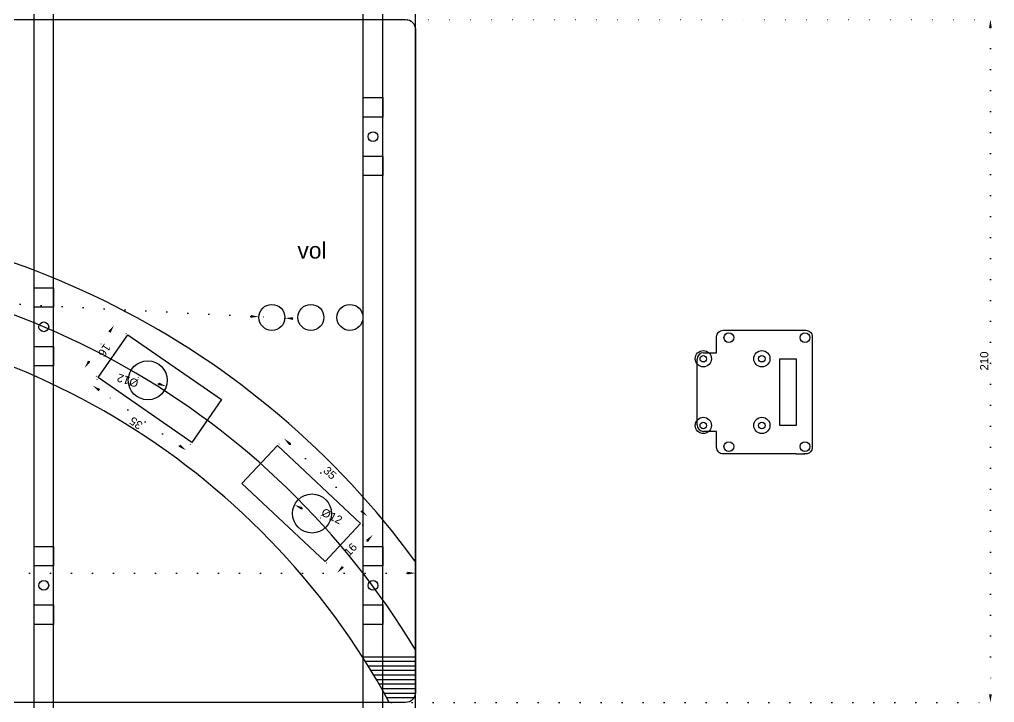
# Model space of a CAD drawing. Header units: millimetres. Extents: x -118 to 1034, y -150 to 646.
# Drawn here: x 733.8 to 1033.5, y -39.6 to 170.4 of the extents above; entities that cross this region are included whole.
import ezdxf
from ezdxf.enums import TextEntityAlignment as Align

# ---------------------------------------------------------------- set-up
doc = ezdxf.new("R2010")
doc.units = ezdxf.units.MM
doc.linetypes.add('DOTTED', pattern=[6.35, 0, -6.35])
for name, color, linetype in [('Dimensions', 1, 'DOTTED'), ('TabGuides', 3, 'Continuous'), ('text', 5, 'Continuous')]:
    doc.layers.add(name, color=color, linetype=linetype)
doc.layers.add('Holes', color=1, linetype='Continuous', plot=False)
doc.styles.get("Standard").update_dxf_attribs({"font": 'arial.ttf'})
doc.dimstyles.new('ISO-25', dxfattribs={"dimtxt": 2.5, "dimasz": 2.5, "dimexe": 1.25, "dimexo": 0.625, "dimtad": 1, "dimdec": 3, "dimdsep": 46, "dimtxsty": 'Standard', "dimcen": 2.5, "dimadec": 0, "dimazin": 0, "dimtfac": 1, "dimtmove": 0, "dimatfit": 3, "dimfxl": 1, "dimarcsym": 0})

# ---------------------------------------------------------------- blocks, each defined once
blk = doc.blocks.new('*D33')
at = {"layer": 'Defpoints', "color": 0}
for p in [(13, 10.97), (-22, 8), (13, 8)]:
    blk.add_point(p, dxfattribs=at)
at = {"layer": 'Dimensions', "color": 0, "lineweight": -2}
for p, q in [((-22, 8.62), (-22, 12.22)), ((13, 8.62), (13, 12.22)), ((-19.5, 10.97), (10.5, 10.97))]:
    blk.add_line(p, q, dxfattribs=at)
at = {"layer": 'Dimensions', "color": 0}
for points in [[(-19.5, 11.39), (-19.5, 10.55), (-22, 10.97)], [(10.5, 10.55), (10.5, 11.39), (13, 10.97)]]:
    blk.add_solid(points, dxfattribs=at)
at = {"layer": 'Dimensions', "color": 0, "insert": (-4.5, 12.87), "char_height": 2.5, "attachment_point": 5}
blk.add_mtext('35', dxfattribs=at)
blk = doc.blocks.new('*D34')
at = {"layer": 'Defpoints', "color": 0}
for p in [(13, 8), (13, -8), (18.13, -8)]:
    blk.add_point(p, dxfattribs=at)
at = {"layer": 'Dimensions', "color": 0, "lineweight": -2}
for p, q in [((13.62, 8), (19.38, 8)), ((18.13, 5.5), (18.13, -5.5)), ((13.62, -8), (19.38, -8))]:
    blk.add_line(p, q, dxfattribs=at)
at = {"layer": 'Dimensions', "color": 0}
for points in [[(18.55, 5.5), (17.72, 5.5), (18.13, 8)], [(17.72, -5.5), (18.55, -5.5), (18.13, -8)]]:
    blk.add_solid(points, dxfattribs=at)
at = {"layer": 'Dimensions', "color": 0, "insert": (16.23, 0), "char_height": 2.5, "attachment_point": 5, "rotation": 90}
blk.add_mtext('16', dxfattribs=at)
blk = doc.blocks.new('*D35')
at = {"layer": 'Defpoints', "color": 0}
for p in [(5.75, 1.72), (-5.75, -1.72)]:
    blk.add_point(p, dxfattribs=at)
at = {"layer": 'Dimensions', "color": 0, "lineweight": -2}
blk.add_line((-3.35, -1), (8.89, 2.66), dxfattribs=at)
at = {"layer": 'Dimensions', "color": 0}
blk.add_solid([(-3.47, -0.6), (-3.23, -1.4), (-5.75, -1.72)], dxfattribs=at)
at = {"layer": 'Dimensions', "color": 0, "insert": (5.04, 3.54), "char_height": 2.5, "attachment_point": 5, "rotation": 16.6618}
blk.add_mtext('%%c12', dxfattribs=at)
blk = doc.blocks.new('*D123')
at = {"layer": 'Defpoints', "color": 0}
for p in [(435.51, 167.36), (855.51, 167.36), (435.51, 0.15)]:
    blk.add_point(p, dxfattribs=at)
at = {"layer": 'Dimensions', "color": 0, "lineweight": -2}
for p, q in [((435.51, 166.73), (435.51, -1.1)), ((855.51, 166.73), (855.51, -1.1)), ((853.01, 0.15), (438.01, 0.15))]:
    blk.add_line(p, q, dxfattribs=at)
at = {"layer": 'Dimensions', "color": 0}
for points in [[(438.01, 0.57), (438.01, -0.27), (435.51, 0.15)], [(853.01, -0.27), (853.01, 0.57), (855.51, 0.15)]]:
    blk.add_solid(points, dxfattribs=at)
at = {"layer": 'Dimensions', "color": 0, "insert": (645.51, 2.05), "char_height": 2.5, "attachment_point": 5}
blk.add_mtext('420', dxfattribs=at)
blk = doc.blocks.new('Square hole unit')
for points in [[(-3, 6), (-3, 12), (3, 12), (3, 6)], [(-3, -12), (-3, -6), (3, -6), (3, -12)]]:
    blk.add_lwpolyline(points, close=True)
blk.add_circle((0, 0), 1.5)
blk = doc.blocks.new('*D137')
at = {"layer": 'Defpoints', "color": 0}
for p in [(852.51, 170.36), (847.5, -39.64), (1032.29, -39.64)]:
    blk.add_point(p, dxfattribs=at)
at = {"layer": 'Dimensions', "color": 0, "lineweight": -2}
for p, q in [((853.13, 170.36), (1033.54, 170.36)), ((1032.29, 167.86), (1032.29, -37.14)), ((848.12, -39.64), (1033.54, -39.64))]:
    blk.add_line(p, q, dxfattribs=at)
at = {"layer": 'Dimensions', "color": 0}
for points in [[(1032.71, 167.86), (1031.88, 167.86), (1032.29, 170.36)], [(1031.88, -37.14), (1032.71, -37.14), (1032.29, -39.64)]]:
    blk.add_solid(points, dxfattribs=at)
at = {"layer": 'Dimensions', "color": 0, "insert": (1030.39, 65.36), "char_height": 2.5, "attachment_point": 5, "rotation": 90}
blk.add_mtext('210', dxfattribs=at)
blk = doc.blocks.new('*D146')
at = {"layer": 'Defpoints', "color": 0}
for p in [(807.4, 78.96), (815.39, 78.54)]:
    blk.add_point(p, dxfattribs=at)
at = {"layer": 'Dimensions', "color": 0, "lineweight": -2}
for p, q in [((804.9, 79.09), (643.03, 87.55)), ((815.39, 78.54), (807.4, 78.96)), ((817.89, 78.41), (820.38, 78.28))]:
    blk.add_line(p, q, dxfattribs=at)
at = {"layer": 'Dimensions', "color": 0}
for points in [[(804.88, 78.67), (804.93, 79.51), (807.4, 78.96)], [(817.91, 78.83), (817.87, 77.99), (815.39, 78.54)]]:
    blk.add_solid(points, dxfattribs=at)
at = {"layer": 'Dimensions', "color": 0, "insert": (645.61, 89.37), "char_height": 2.5, "attachment_point": 5, "rotation": 357.0065}
blk.add_mtext('%%c8', dxfattribs=at)
blk = doc.blocks.new('SD Support')
for p, q in [((24.4, 31.1), (27.1, 31.1)), ((-4, 24.2), (0, 24.2)), ((-6, 2), (-6, 22.2)), ((-6, 2), (-6, 22.2)), ((0, 0), (-4, 0)), ((24.4, -6.9), (27.1, -6.9))]:
    blk.add_line(p, q)
for points in [[(0, 24.2), (0, 29.1, -0.414214), (2, 31.1), (24.4, 31.1)], [(26.8, 31.1), (27.4, 31.1, -0.414214), (29.4, 29.1), (29.4, -4.9, -0.414214), (27.4, -6.9), (26.8, -6.9)], [(24.4, -6.9), (2, -6.9, -0.414214), (0, -4.9), (0, 0)]]:
    blk.add_lwpolyline(points, format="xyb")
for centre, start, end in [((-4, 22.2), 90, 180), ((-4, 2), 180, 270)]:
    blk.add_arc(centre, 2, start, end)
at = {"layer": 'Holes'}
blk.add_lwpolyline([(19.4, 1.85), (19.4, 22.35), (24.4, 22.35), (24.4, 1.85)], close=True, dxfattribs=at)
for centre, radius in [((3.75, 28.85), 1.5), ((27.15, 28.85), 1.5), ((-4.1, 22.35), 1), ((13.9, 22.35), 1), ((-4.1, 1.85), 1), ((13.9, 1.85), 1), ((3.75, -4.65), 1.5), ((27.15, -4.65), 1.5)]:
    blk.add_circle(centre, radius, dxfattribs=at)
at = {"layer": 'TabGuides'}
for centre in [(-4.1, 22.35), (13.9, 22.35), (-4.1, 1.85), (13.9, 1.85)]:
    blk.add_circle(centre, 2.5, dxfattribs=at)
blk = doc.blocks.new('footswitch')
blk.add_lwpolyline([(-22, -8), (-22, 8), (13, 8), (13, -8)], close=True)
blk.add_circle((0, 0), 6)
at = {"layer": 'Dimensions'}
dim = blk.add_linear_dim(base=(13, 10.9706), p1=(-22, 8), p2=(13, 8), dimstyle='ISO-25', dxfattribs=at)
dim.commit()
dim.dimension.update_dxf_attribs({"geometry": '*D33', "text_midpoint": (-4.5, 12.8712)})
dim = blk.add_diameter_dim_2p(p1=(5.7481, 1.7203), p2=(-5.7481, -1.7203), dimstyle='ISO-25', dxfattribs=at)
dim.commit()
dim.dimension.update_dxf_attribs({"geometry": '*D35', "text_midpoint": (5.6006, 1.6762), "dimtype": 163})
dim = blk.add_linear_dim(base=(18.1337, -8), p1=(13, 8), p2=(13, -8), angle=90, dimstyle='ISO-25', dxfattribs=at)
dim.commit()
dim.dimension.update_dxf_attribs({"geometry": '*D34', "text_midpoint": (16.2331, 0)})

msp = doc.modelspace()

# ---------------------------------------------------------------- linework, layer by layer
for p, q in [((855.5074, -25.6503), (839.2249, -25.6503)), ((855.5074, -27.0493), (840.1132, -27.0493)), ((855.5074, -28.4483), (840.9875, -28.4483)), ((855.5074, -29.8473), (841.848, -29.8473)), ((855.5074, -31.2463), (842.6947, -31.2463)), ((855.5074, -32.6453), (843.528, -32.6453)), ((855.5074, -34.0443), (844.3479, -34.0443)), ((855.5074, -35.4433), (845.1547, -35.4433)), ((855.5005, -36.8423), (845.9484, -36.8423)), ((855.0444, -38.2413), (846.7293, -38.2413))]:
    msp.add_line(p, q)
msp.add_lwpolyline([(435.5074, -36.6403), (435.5074, 167.3597, -0.41421356), (438.5074, 170.3597), (852.5074, 170.3597, -0.41421356), (855.5074, 167.3597), (855.5074, -36.6403, -0.41421356), (852.5074, -39.6403), (438.5074, -39.6403, -0.41421356)], format="xyb", close=True)
for radius, start, end in [(260, 36.128927, 143.871073), (230, 28.571878, 151.428122)]:
    msp.add_arc((645.5074, -149.6403), radius, start, end)
at = {"layer": 'Holes'}
for centre in [(811.3958, 78.7501), (823.3958, 78.7501), (835.3958, 78.7501)]:
    msp.add_circle(centre, 4, dxfattribs=at)
at = {"layer": 'TabGuides'}
for p in [(738.2788, 87.8654), (744.2788, 87.8654), (839.5074, 122.3697), (845.5074, 122.3697), (855.5074, 82.8176)]:
    msp.add_xline(p, (0, 1), dxfattribs=at)
msp.add_arc((645.5074, -149.6403), 245, 31.002719, 148.997281, dxfattribs=at)

# ---------------------------------------------------------------- block references
msp.add_blockref('SD Support', (948.1254, 43.7026))
at = {"layer": 'Holes'}
for p in [(842.5074, 134.3697), (741.2788, 75.8654), (741.2788, -3.6403)]:
    msp.add_blockref('Square hole unit', p, dxfattribs=at)
for name, p, rotation in [('footswitch', (773.2513, 59.4206), 145.3265400603496), ('footswitch', (823.7305, 18.4712), 316.9130660732229), ('Square hole unit', (842.5074, -3.6503), 180)]:
    msp.add_blockref(name, p, dxfattribs=dict(at, rotation=rotation))

# ---------------------------------------------------------------- texts
at = {"layer": 'text'}
msp.add_text('vol', height=5, dxfattribs=at).set_placement((823.7305, 95.3597), align=Align.BOTTOM_CENTER)

# ---------------------------------------------------------------- dimensions: what is measured, and where the dimension line sits
at = {"layer": 'Dimensions'}
dim = msp.add_linear_dim(base=(1032.2932, -39.6403), p1=(852.5074, 170.3597), p2=(847.4974, -39.6403), angle=90, dimstyle='ISO-25', dxfattribs=at)
dim.commit()
dim.dimension.update_dxf_attribs({"geometry": '*D137', "text_midpoint": (1030.3926, 65.3597)})
dim = msp.add_linear_dim(base=(435.5074, 0.1505), p1=(855.5074, 167.3597), p2=(435.5074, 167.3597), dimstyle='ISO-25', dxfattribs=at)
dim.commit()
dim.dimension.update_dxf_attribs({"geometry": '*D123', "text_midpoint": (645.5074, 2.0511)})
dim = msp.add_diameter_dim_2p(p1=(815.3904, 78.5412), p2=(807.4013, 78.959), dimstyle='ISO-25', dxfattribs=at)
dim.commit()
dim.dimension.update_dxf_attribs({"geometry": '*D146', "text_midpoint": (645.5074, 87.425), "dimtype": 163})

doc.saveas('drawing.dxf')
